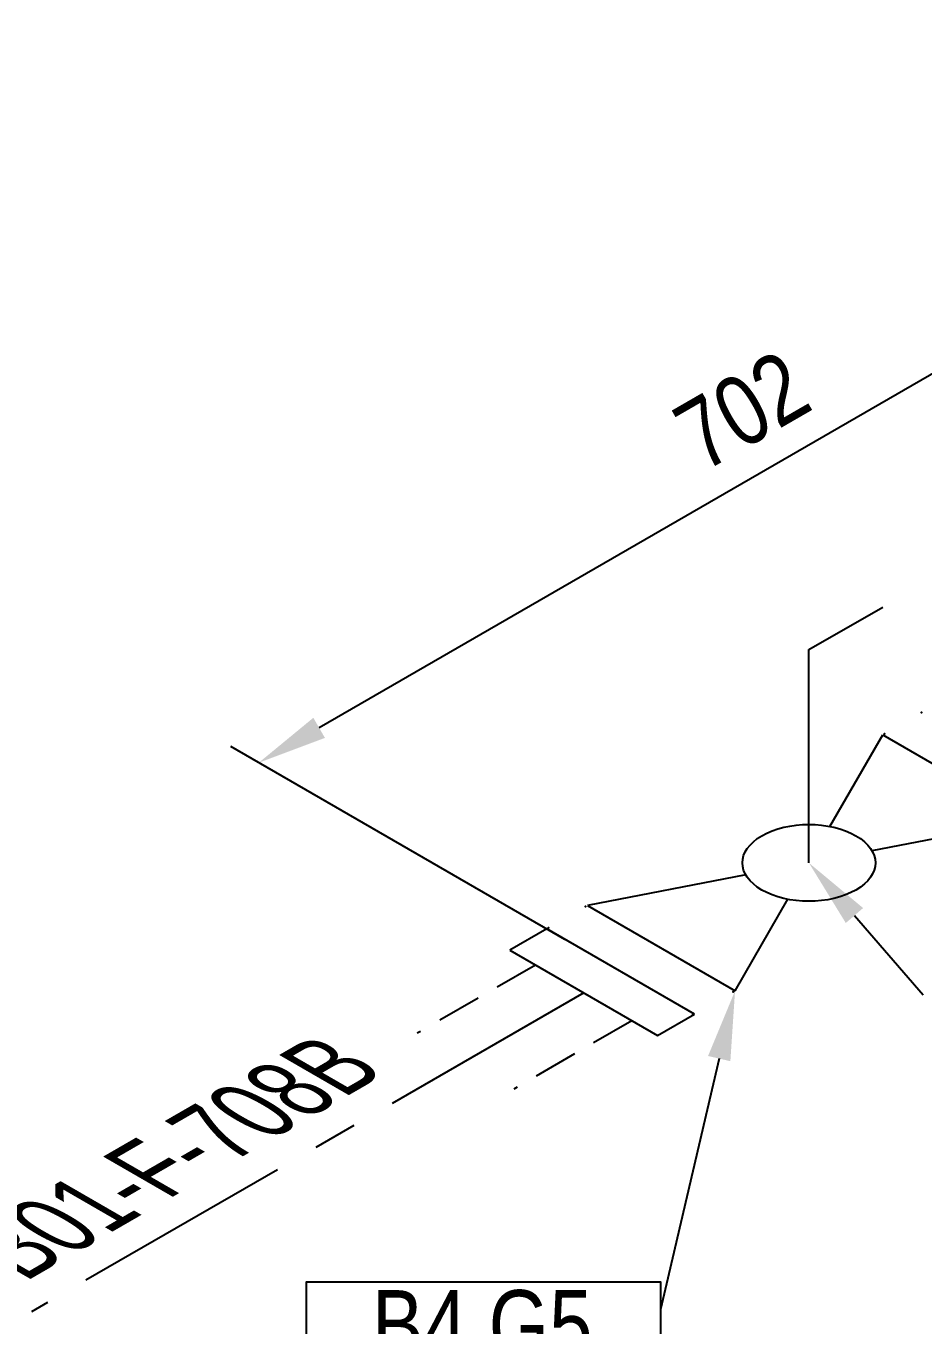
# Model space of a CAD drawing. Header units: millimetres. Extents: x 0 to 594, y 0 to 420.
# Drawn here: x 52.61 to 84.81, y 234.43 to 281.07 of the extents above; entities that cross this region are included whole.
import ezdxf
from ezdxf import colors
from ezdxf.entities.mleader import LeaderData, LeaderLine
from ezdxf.enums import TextEntityAlignment as Align
from ezdxf.math import Vec2, Vec3

# ---------------------------------------------------------------- set-up
doc = ezdxf.new("R2010")
doc.units = ezdxf.units.MM
doc.header["$LTSCALE"] = 0.25
doc.linetypes.add('CENTER', pattern=[50.800000000000004, 31.75, -6.35, 6.35, -6.35])
doc.linetypes.add('DASHED2', pattern=[9.524999999999999, 6.35, -3.175])
for name, color, linetype in [('기기', 6, 'Continuous'), ('밸브', 4, 'Continuous'), ('연속', 7, 'DASHED2'), ('열 추적 선', 7, 'CENTER'), ('주석', 7, 'Continuous'), ('치수', 1, 'Continuous')]:
    doc.layers.add(name, color=color, linetype=linetype)
doc.styles.add('AdskIsoAnnotation', font='arial.ttf', dxfattribs={"width": 0.8, "height": 1})
doc.styles.add('AdskIsoMetric', font='arial.ttf', dxfattribs={"width": 0.8, "height": 2.5})
doc.styles.add('AdskIsoMetric-30', font='arial.ttf', dxfattribs={"width": 0.8, "height": 2.5})
doc.styles.get("Standard").update_dxf_attribs({"font": 'arial.ttf'})
doc.dimstyles.new('AdskIsoMetric', dxfattribs={"dimtxt": 2.5, "dimasz": 2.5, "dimexe": 1, "dimexo": 2, "dimgap": 0.8, "dimtad": 1, "dimdec": 0, "dimrnd": 1, "dimzin": 0, "dimdsep": 46, "dimtxsty": 'AdskIsoMetric', "dimcen": 0, "dimclrt": 7, "dimadec": 0, "dimazin": 0, "dimtfac": 1, "dimtdec": 0, "dimtmove": 1, "dimatfit": 3, "dimfxl": 0, "dimfrac": 2, "dimtolj": 1, "dimtzin": 0, "dimarcsym": 0})

# ---------------------------------------------------------------- blocks, each defined once
blk = doc.blocks.new('플랜지-1-IsoRight')
at = {"color": 0, "linetype": 'ByBlock', "lineweight": -2}
blk.add_wipeout([(0.044194173824159216, 0.17860862707794006), (-0.044194173824159244, 0.22963966338592295), (-0.044194173824159244, -0.17860862707794012), (0.044194173824159216, -0.2296396633859229)], dxfattribs=at)
at = {"color": 0, "linetype": 'ByBlock', "lineweight": -2, "extrusion": (0.7071067811865476, 0.408248290463863, -0.5773502691896257)}
for p, q in [((0.04419417382415923, 0.1786086270779401), (-0.04419417382415923, 0.2296396633859229)), ((-0.04419417382415923, 0.2296396633859229), (-0.04419417382415923, -0.1786086270779401)), ((0.04419417382415923, -0.2296396633859229), (0.04419417382415923, 0.1786086270779401)), ((-0.04419417382415923, -0.1786086270779401), (0.04419417382415923, -0.2296396633859229))]:
    blk.add_line(p, q, dxfattribs=at)
at = {"color": 0, "linetype": 'ByBlock', "lineweight": -2}
blk.add_wipeout([(0.044194173824159216, 0.17860862707794006), (-0.044194173824159244, 0.22963966338592295), (-0.044194173824159244, -0.17860862707794012), (0.044194173824159216, -0.2296396633859229)], dxfattribs=at)
at = {"color": 0, "linetype": 'ByBlock', "lineweight": -2, "extrusion": (0.7071067811865476, 0.408248290463863, -0.5773502691896257)}
for p, q in [((0.04419417382415923, 0.1786086270779401), (-0.04419417382415923, 0.2296396633859229)), ((-0.04419417382415923, 0.2296396633859229), (-0.04419417382415923, -0.1786086270779401)), ((0.04419417382415923, -0.2296396633859229), (0.04419417382415923, 0.1786086270779401)), ((-0.04419417382415923, -0.1786086270779401), (0.04419417382415923, -0.2296396633859229))]:
    blk.add_line(p, q, dxfattribs=at)
blk = doc.blocks.new('개스킷-1-IsoRight')
at = {"color": 0, "linetype": 'ByBlock', "lineweight": -2, "extrusion": (1, 0, 0)}
for p in [(-0.04419417382415923, 0.2296396633859229), (0.04419417382415922, 0.1786086270779401), (-0.05293575327064105, -0.1735616738313713), (0.04419417382415925, -0.229639663385923)]:
    blk.add_point(p, dxfattribs=at)
blk = doc.blocks.new('볼 밸브-1-IsoRight')
at = {"color": 0, "linetype": 'ByBlock', "lineweight": -2, "extrusion": (0.7071067811865476, 0.408248290463863, -0.5773502691896257)}
for p, q in [((-0.1005874048326692, 0.1163530573035437), (-0.3535533905862022, 0.4082482904577395)), ((-0.3535533905862022, 0.4082482904577395), (-0.3535533905862023, -2.041971206370991e-12)), ((0.1006348176480118, 6.81143462079328e-05), (0.3535533905932738, -2.040790848612922e-12)), ((-0.3535533905862023, -2.041971206370991e-12), (-0.1006347621483478, -6.82743933664705e-05)), ((0.3535533905932738, -2.040790848612922e-12), (0.3535533905932738, -0.4082482904618222)), ((0.1125395395231741, -0.06497473343818105), (0.1125395395231741, -0.06497473343818105)), ((0.3535533905932738, -0.4082482904618222), (0.1006820197096957, -0.116189436065043))]:
    blk.add_line(p, q, dxfattribs=at)
at = {"linetype": 'ByBlock', "extrusion": (-1.922962686383564e-16, -1.110223024625157e-16, -0.9999999999999998)}
for centre, start_param, end_param in [((3.535769712332928e-12, -2.041302889302434e-12), -0.7853981633974483, 2.356194490192345), ((3.535769712332928e-12, -2.041274034724402e-12), 2.356194490192345, 5.497787143782137)]:
    blk.add_ellipse(centre, major_axis=(-0.07957747154594771, 0.1378322238554481), ratio=0.5773502691896256, start_param=start_param, end_param=end_param, dxfattribs=at)
blk = doc.blocks.new('Operator_Lever-2-IsoLeft')
at = {"color": 0, "linetype": 'ByBlock', "lineweight": -2, "extrusion": (0, -0.816496580927726, -0.5773502691896257)}
for p, q in [((0, 0), (0.4419417382415924, 0.2551551815399143)), ((0.4419417382415924, 0.2551551815399143), (0.6187184335382292, 0.1530931089239486))]:
    blk.add_line(p, q, dxfattribs=at)
blk = doc.blocks.new('*D31')
at = {"layer": 'Defpoints', "color": 0}
for p in [(118.7666818906604, 272.9944325605939), (60.96616389571969, 254.6232879361041), (73.95654495258282, 247.12328793625)]:
    blk.add_point(p, dxfattribs=at)
at = {"layer": '치수', "color": 0, "lineweight": -2}
for p, q in [((116.7666818906472, 274.1491330989497), (104.7763008337999, 281.0717828296206)), ((103.6112373243602, 279.244432560417), (63.13122740516593, 255.8732879361298)), ((71.95654495256964, 248.2779884746058), (59.96616389571309, 255.200638205282))]:
    blk.add_line(p, q, dxfattribs=at)
at = {"layer": '치수', "color": 0}
for points in [[(103.4029039910226, 279.605276478658), (103.8195706576979, 278.8835886421759), (105.7763008338065, 280.4944325604427)], [(62.92289407182831, 256.2341318543708), (63.33956073850355, 255.5124440178888), (60.96616389571969, 254.6232879361041)]]:
    blk.add_solid(points, dxfattribs=at)
at = {"layer": '치수', "color": 7, "insert": (78.31992990057199, 267.259386678831), "char_height": 2.5, "attachment_point": 5, "rotation": 30.000000000681062, "style": 'AdskIsoMetric-30'}
blk.add_mtext('\\A1;702', dxfattribs=at)
blk = doc.blocks.new('AnnoRect')
at = {"color": 0, "linetype": 'ByBlock', "lineweight": -2}
blk.add_wipeout([(-0.8095147142857141, -0.5999939999999999), (-0.8095147142857141, 0.5999939999999997), (0.8095147142857136, 0.5999939999999997), (0.8095147142857136, -0.5999939999999997)], dxfattribs=at)
blk.add_lwpolyline([(-0.8095147142857141, -0.5999939999999999), (-0.8095147142857141, 0.5999940000000001), (0.8095147142857141, 0.5999940000000004), (0.8095147142857141, -0.5999939999999997)], close=True, dxfattribs=at)
at = {"color": 0, "linetype": 'ByBlock', "lineweight": -2, "style": 'AdskIsoAnnotation', "width": 0.8}
blk.add_attdef('XX', text='', height=1, dxfattribs=at).set_placement((0, 0), align=Align.MIDDLE_CENTER)

msp = doc.modelspace()

# ---------------------------------------------------------------- block references
at = {"layer": '밸브', "xscale": 15, "yscale": 15, "zscale": 15}
for name, p, rotation in [('Operator_Lever-2-IsoLeft', (80.71679471784292, 251.0263199581298), 60.00000000022676), ('개스킷-1-IsoRight', (86.74857002991058, 254.5087670583391), 60.00000000047022)]:
    msp.add_blockref(name, p, dxfattribs=dict(at, rotation=rotation))
at = {"layer": '연속', "xscale": 15, "yscale": 15, "zscale": 15, "rotation": 59.99999999998646}
msp.add_blockref('플랜지-1-IsoRight', (73.29363234522032, 246.7405551639403), dxfattribs=at)

# ---------------------------------------------------------------- leaders
at = {"layer": '주석'}
ml = msp.add_multileader_mtext('Standard', dxfattribs=at)
ml.set_content('')
ml.set_leader_properties()
ml.build(insert=Vec2(0, 0))
ml.multileader.update_dxf_attribs({"dogleg_length": 0, "arrow_head_size": 2.5})
ctx = ml.context
ctx.base_point, ctx.arrow_head_size, ctx.plane_origin = Vec3(84.81417941412113, 246.2875175817248), 2.5, Vec3(0.8141794141210994, 13.83126717954542)
notes = []
notes.append((ctx, [(0, (1, 1, 0), (84.81417941412113, 246.2875175817248), (-1, 0), 0, [(0, [(80.71679471784296, 251.0263199581298)], 0, [])])]))
ctx.mtext, ml.multileader.dxf.content_type = None, 0
for ctx, leaders in notes:
    for number, flags, end, landing, length, lines in leaders:
        leader = LeaderData()
        leader.index, (leader.has_last_leader_line, leader.has_dogleg_vector, leader.attachment_direction) = number, flags
        leader.last_leader_point, leader.dogleg_vector, leader.dogleg_length = Vec3(end), Vec3(landing), length
        for number, points, colour, breaks in lines:
            line = LeaderLine()
            line.index, line.vertices, line.color, line.breaks = number, Vec3.list(points), colors.encode_raw_color(colour), breaks
            leader.lines.append(line)
        ctx.leaders.append(leader)

# ---------------------------------------------------------------- next in the draw order: linework, layer by layer
at = {"layer": '연속'}
for points in [[(70.89866893029462, 247.3578223916232), (66.65448824315287, 244.9074435293451)], [(74.36277054543237, 245.3578223916232), (70.11858985829062, 242.9074435293451)]]:
    msp.add_lwpolyline(points, dxfattribs=at)

# ---------------------------------------------------------------- next in the draw order: block references
at = {"layer": '밸브', "xscale": 15, "yscale": 15, "zscale": 15}
for name, p, rotation in [('볼 밸브-1-IsoRight', (80.71679471784292, 251.0263199581298), 60.00000000045438), ('개스킷-1-IsoRight', (74.68501940577977, 247.5438728579232), 60.00000000071184)]:
    msp.add_blockref(name, p, dxfattribs=dict(at, rotation=rotation))

# ---------------------------------------------------------------- next in the draw order: dimensions: what is measured, and where the dimension line sits
at = {"layer": '치수'}
dim = msp.add_linear_dim(base=(60.96616389571969, 254.6232879361041), p1=(118.7666818906604, 272.994432560594), p2=(73.9565449525828, 247.12328793625), angle=210.000000000681, text='702', dimstyle='AdskIsoMetric', override={"dimtad": 0, "dimlfac": 12.06730781347417, "dimtxsty": 'AdskIsoMetric-30', "dimse1": 0, "dimse2": 0, "dimsd1": 0, "dimsd2": 0, "dimtmove": 1}, dxfattribs=at)
dim.commit()
dim.dimension.update_dxf_attribs({"geometry": '*D31', "text_midpoint": (78.31992990057199, 267.259386678831), "dimtype": 160})

# ---------------------------------------------------------------- next in the draw order: leaders
at = {"layer": '주석'}
ml = msp.add_multileader_mtext('Standard', dxfattribs=at)
ml.set_content('')
ml.set_leader_properties()
ml.build(insert=Vec2(0, 0))
ml.multileader.update_dxf_attribs({"dogleg_length": 0, "arrow_head_size": 2.5})
ctx = ml.context
ctx.base_point, ctx.arrow_head_size, ctx.plane_origin = Vec3(75.39164688950478, 234.9900698561883), 2.5, Vec3(6.032774387527951, 15.437902567648)
notes = []
notes.append((ctx, [(0, (1, 1, 0), (75.39164688950478, 234.9900698561883), (-1, 0), 0, [(0, [(78.06514428850934, 246.4335266904669)], 0, [])])]))
ctx.mtext, ml.multileader.dxf.content_type = None, 0
for ctx, leaders in notes:
    for number, flags, end, landing, length, lines in leaders:
        leader = LeaderData()
        leader.index, (leader.has_last_leader_line, leader.has_dogleg_vector, leader.attachment_direction) = number, flags
        leader.last_leader_point, leader.dogleg_vector, leader.dogleg_length = Vec3(end), Vec3(landing), length
        for number, points, colour, breaks in lines:
            line = LeaderLine()
            line.index, line.vertices, line.color, line.breaks = number, Vec3.list(points), colors.encode_raw_color(colour), breaks
            leader.lines.append(line)
        ctx.leaders.append(leader)

# ---------------------------------------------------------------- next in the draw order: block references
ref = msp.add_blockref('AnnoRect', (69.03277438752795, 234.437902567648), dxfattribs=dict(at, xscale=7.855166051660518, yscale=2.586971350613916, zscale=2.5))
ref.add_attrib('XX_001', 'B4 G5', (65.02595310512686, 233.187902567648), dxfattribs={"layer": '0', "color": 0, "linetype": 'ByBlock', "lineweight": -2, "height": 2.5, "style": 'AdskIsoAnnotation', "width": 0.8})

# ---------------------------------------------------------------- next in the draw order: linework, layer by layer
at = {"layer": '열 추적 선', "color": 1}
msp.add_line((72.63071973785785, 246.3578223916306), (52.80587541159711, 234.9119431832215), dxfattribs=at)

# ---------------------------------------------------------------- next in the draw order: texts
at = {"layer": '기기', "style": 'AdskIsoMetric-30', "oblique": 330.0000000000141, "width": 0.8}
msp.add_text('B01-F-708B', height=2.5, rotation=30.00000000068055, dxfattribs=at).set_placement((52.56802861490753, 235.9727580488676))

doc.saveas('drawing.dxf')
